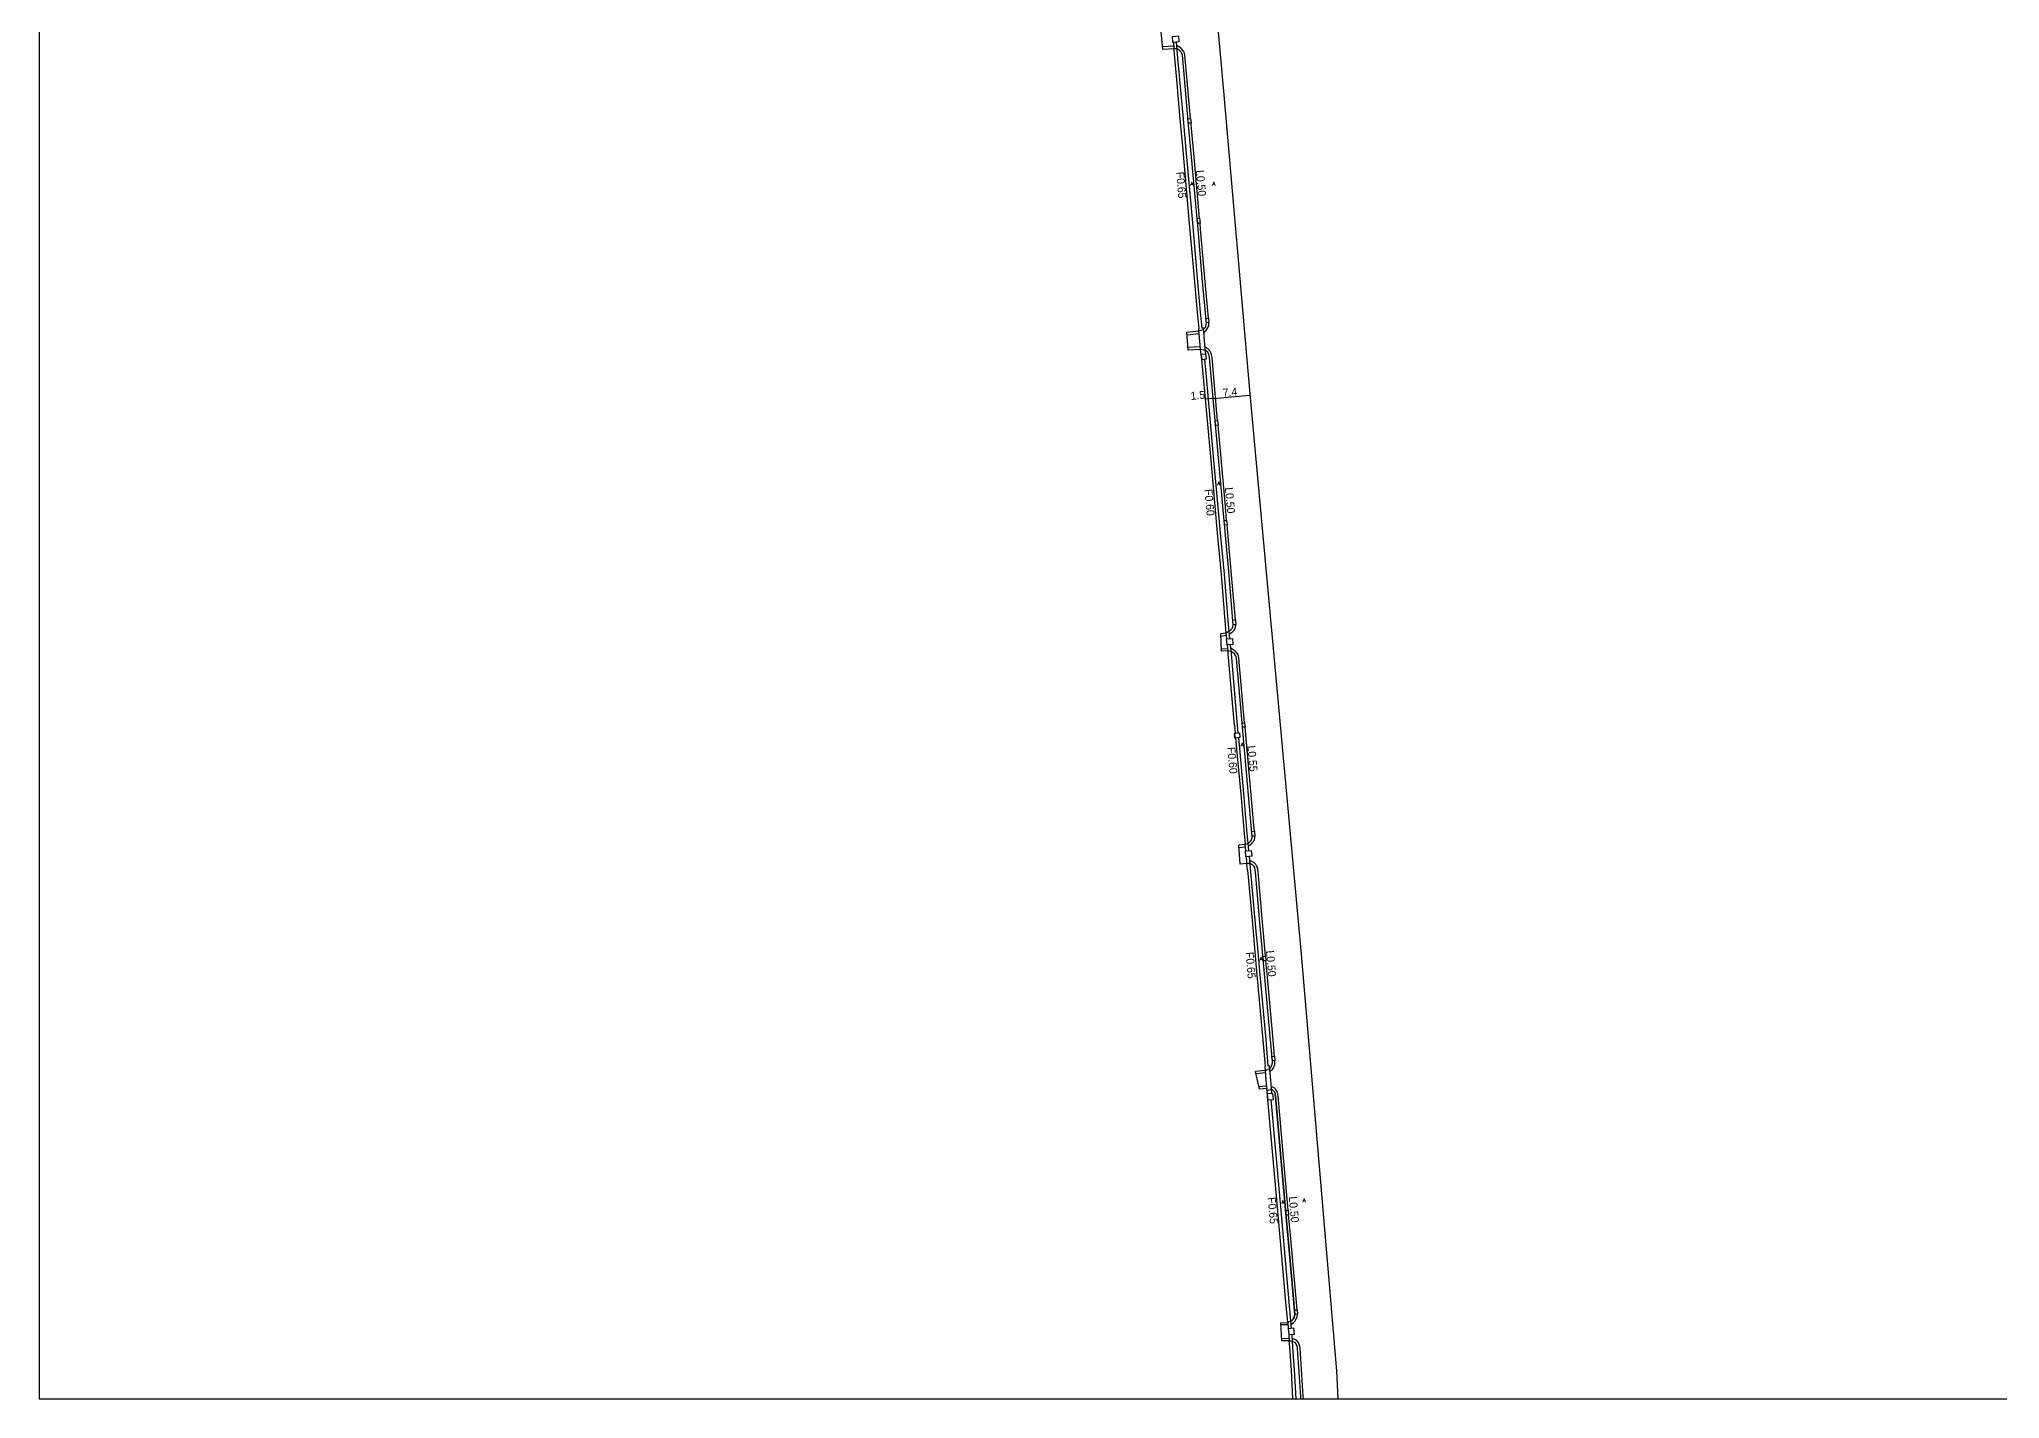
# Model space of a CAD drawing. Header units: metres. Extents: x -16000 to -12000, y -93000 to -90000.
# Drawn here: x -12800 to -12408, y -93000 to -92728.1 of the extents above; entities that cross this region are included whole.
import ezdxf

# ---------------------------------------------------------------- set-up
doc = ezdxf.new("R2010")
doc.units = ezdxf.units.M
doc.header["$LTSCALE"] = 2.5
for name, color, linetype in [('側溝・桝', 7, 'Continuous'), ('図郭', 7, 'Continuous'), ('幅員', 7, 'Continuous'), ('歩道・分離帯・安全施設', 7, 'Continuous'), ('舗装', 7, 'Continuous'), ('道路', 7, 'Continuous')]:
    doc.layers.add(name, color=color, linetype=linetype)
doc.styles.get("Standard").update_dxf_attribs({"font": ''})
doc.styles.add('YOKO_DECO', font='txt.shx', dxfattribs={"bigfont": 'extfont.shx'})
doc.styles.get('Standard').set_extended_font_data('@MS PGothic')

msp = doc.modelspace()

# ---------------------------------------------------------------- linework, layer by layer
at = {"layer": '側溝・桝'}
for points in [[(-12572.22, -92727.41), (-12572.12, -92728.63), (-12573.31, -92728.73), (-12573.42, -92727.52)], [(-12569.79, -92743.97), (-12569.71, -92744.87), (-12570.23, -92744.91), (-12570.31, -92744.01)], [(-12567.99, -92763.9), (-12567.91, -92764.85), (-12568.42, -92764.89), (-12568.51, -92763.95)], [(-12566.72, -92783.92), (-12566.2, -92783.87), (-12566.13, -92784.78), (-12566.64, -92784.82)], [(-12566.74, -92791.05), (-12567.65, -92791.14), (-12567.56, -92792.12), (-12566.64, -92792.03)], [(-12564.38, -92804.37), (-12564.3, -92805.27), (-12564.81, -92805.32), (-12564.89, -92804.41)], [(-12562.58, -92824.32), (-12562.5, -92825.22), (-12563.01, -92825.27), (-12563.09, -92824.37)], [(-12560.84, -92844.22), (-12560.76, -92845.18), (-12561.27, -92845.22), (-12561.35, -92844.26)], [(-12562.59, -92848.04), (-12561.43, -92847.97), (-12561.36, -92849.16), (-12562.51, -92849.23)], [(-12560.95, -92867.86), (-12561.04, -92866.87), (-12560.03, -92866.78), (-12559.94, -92867.77)], [(-12558.99, -92864.8), (-12558.91, -92865.66), (-12559.41, -92865.71), (-12559.49, -92864.85)], [(-12557.04, -92886.51), (-12556.96, -92887.45), (-12557.46, -92887.5), (-12557.55, -92886.56)], [(-12558.84, -92890.44), (-12557.66, -92890.32), (-12557.54, -92891.51), (-12558.74, -92891.62)], [(-12554.81, -92911.48), (-12554.73, -92912.39), (-12555.23, -92912.43), (-12555.31, -92911.53)], [(-12553.52, -92931.55), (-12553.01, -92931.5), (-12552.93, -92932.4), (-12553.44, -92932.44)], [(-12554.37, -92940.21), (-12553.21, -92940.11), (-12553.32, -92938.91), (-12554.48, -92939.02)], [(-12550.28, -92962.29), (-12550.2, -92963.23), (-12550.71, -92963.28), (-12550.79, -92962.34)], [(-12548.51, -92982.18), (-12548.44, -92983.07), (-12548.95, -92983.13), (-12549.03, -92982.23)], [(-12549.14, -92985.88), (-12550.26, -92985.99), (-12550.16, -92987.16), (-12549.03, -92987.08)]]:
    msp.add_lwpolyline(points, close=True, dxfattribs=at)
for points in [[(-12573.17, -92729.5), (-12575.39, -92729.63)], [(-12573.24, -92728.72), (-12573.12, -92730.04)], [(-12566.74, -92791.05), (-12566.93, -92789.14), (-12567.22, -92785.87), (-12567.48, -92785.89), (-12567.78, -92782.68), (-12568.39, -92775.85), (-12569.37, -92764.82), (-12570.74, -92749.49), (-12571.3, -92743.3), (-12571.8, -92737.62), (-12572.46, -92730.37), (-12572.61, -92728.67)], [(-12569.79, -92743.97), (-12570.85, -92731.97), (-12570.92, -92731.19), (-12571.07, -92730.69), (-12571.28, -92730.4), (-12571.52, -92730.11), (-12571.72, -92729.89), (-12571.98, -92729.7), (-12572.55, -92729.35)], [(-12567.99, -92763.9), (-12569.22, -92750.14), (-12569.68, -92745.22), (-12569.71, -92744.87)], [(-12566.2, -92783.87), (-12566.94, -92775.86), (-12567.8, -92766.07), (-12567.91, -92764.85)], [(-12567.12, -92786.93), (-12566.6, -92786.21), (-12566.38, -92785.91), (-12566.29, -92785.7), (-12566.16, -92785.32), (-12566.12, -92784.9), (-12566.13, -92784.78)], [(-12570.5, -92787.23), (-12568.09, -92786.95)], [(-12567.84, -92789.63), (-12570.32, -92789.78)], [(-12567.79, -92790.16), (-12567.88, -92789.23), (-12568.13, -92786.41)], [(-12564.38, -92804.37), (-12564.52, -92802.85), (-12565.51, -92791.72), (-12565.56, -92791.42), (-12565.61, -92791.16), (-12565.74, -92790.79), (-12565.95, -92790.41), (-12566.19, -92790.16), (-12566.88, -92789.61)], [(-12561.93, -92848), (-12562.29, -92844.34), (-12563.02, -92835.08), (-12563.8, -92826.83), (-12565.12, -92812.3), (-12566.54, -92796.36), (-12566.94, -92792.06)], [(-12562.58, -92824.32), (-12562.84, -92821.46), (-12564.3, -92805.27)], [(-12560.84, -92844.22), (-12561.65, -92834.49), (-12562.5, -92825.22)], [(-12562.03, -92847), (-12561.45, -92846.65), (-12561.25, -92846.47), (-12561.05, -92846.27), (-12560.91, -92846.03), (-12560.82, -92845.71), (-12560.75, -92845.24), (-12560.76, -92845.18)], [(-12563.75, -92847.45), (-12562.6, -92847.27)], [(-12562.52, -92848.04), (-12562.65, -92846.78)], [(-12563.62, -92850.04), (-12562.35, -92849.97)], [(-12562.31, -92850.44), (-12562.41, -92849.23)], [(-12560.25, -92866.8), (-12560.65, -92862.24), (-12561.64, -92850.97), (-12561.79, -92849.19)], [(-12558.99, -92864.8), (-12560.14, -92851.9), (-12560.22, -92851.44), (-12560.37, -92851.11), (-12560.65, -92850.7), (-12560.93, -92850.41), (-12561.17, -92850.25), (-12561.73, -92849.91)], [(-12558.12, -92890.37), (-12558.26, -92888.87), (-12558.46, -92886.97), (-12559.08, -92879.72), (-12559.84, -92871.42), (-12560.16, -92867.79)], [(-12557.04, -92886.51), (-12557.16, -92885.31), (-12558.91, -92865.66)], [(-12558.21, -92889.4), (-12557.82, -92889.17), (-12557.59, -92888.99), (-12557.33, -92888.71), (-12557.17, -92888.46), (-12557.04, -92888.12), (-12556.98, -92887.91), (-12556.95, -92887.53), (-12556.96, -92887.45)], [(-12558.81, -92889.66), (-12560.09, -92889.78)], [(-12558.74, -92890.43), (-12558.86, -92889.16)], [(-12558.53, -92892.92), (-12558.56, -92892.58), (-12558.63, -92891.61)], [(-12553.54, -92938.93), (-12553.71, -92937.07), (-12554.02, -92933.4), (-12554.25, -92933.42), (-12554.7, -92928.21), (-12555.42, -92920.24), (-12555.97, -92914.45), (-12556.44, -92909.04), (-12556.61, -92907.23), (-12557.26, -92899.89), (-12558.01, -92891.55)], [(-12554.81, -92911.48), (-12555.49, -92903.94), (-12556.24, -92895.34), (-12556.35, -92894.11), (-12556.48, -92893.64), (-12556.59, -92893.41), (-12556.77, -92893.15), (-12556.93, -92892.97), (-12557.18, -92892.77), (-12557.94, -92892.37)], [(-12553.01, -92931.5), (-12553.44, -92926.77), (-12554.36, -92916.44), (-12554.73, -92912.39)], [(-12554.85, -92934.83), (-12556.71, -92935)], [(-12554.89, -92934.33), (-12554.65, -92937.16), (-12554.58, -92937.97)], [(-12553.92, -92934.54), (-12553.45, -92934.14), (-12553.32, -92933.98), (-12553.17, -92933.76), (-12553.06, -92933.45), (-12552.98, -92933.17), (-12552.93, -92932.76), (-12552.93, -92932.4)], [(-12554.63, -92937.45), (-12556.12, -92937.58)], [(-12550.28, -92962.29), (-12551.09, -92953.25), (-12552.31, -92939.44), (-12552.33, -92939.06), (-12552.4, -92938.81), (-12552.45, -92938.57), (-12552.6, -92938.33), (-12552.76, -92938.12), (-12552.93, -92937.94), (-12553.11, -92937.82), (-12553.33, -92937.69), (-12553.65, -92937.65)], [(-12549.61, -92985.93), (-12550.16, -92979.88), (-12550.75, -92972.99), (-12551.51, -92964.61), (-12552.76, -92950.5), (-12553.7, -92940.15)], [(-12548.51, -92982.18), (-12549.03, -92976.18), (-12549.84, -92967.22), (-12550.2, -92963.23)], [(-12550.33, -92985.21), (-12551.72, -92985.23)], [(-12550.37, -92984.76), (-12550.26, -92985.99)], [(-12549.68, -92985.12), (-12549.14, -92984.68), (-12549.02, -92984.53), (-12548.86, -92984.38), (-12548.73, -92984.13), (-12548.61, -92983.89), (-12548.49, -92983.57), (-12548.43, -92983.15), (-12548.44, -92983.07)], [(-12550.09, -92987.96), (-12551.6, -92987.98)], [(-12550.16, -92987.16), (-12550.05, -92988.38)], [(-12548.7, -93000), (-12548.99, -92994.23), (-12549.32, -92989.66), (-12549.5, -92987.12)], [(-12547.23, -93000), (-12547.26, -92999.48), (-12547.91, -92989.88), (-12548.01, -92989.26), (-12548.22, -92988.82), (-12548.34, -92988.63), (-12548.57, -92988.37), (-12548.82, -92988.2), (-12549.44, -92987.95)]]:
    msp.add_lwpolyline(points, dxfattribs=at)
at = {"layer": '図郭'}
msp.add_lwpolyline([(-12800, -93000), (-12000, -93000), (-12000, -92400), (-12800, -92400)], close=True, dxfattribs=at)
at = {"layer": '幅員', "flags": 128}
for points in [[(-12565.29, -92799.94), (-12566.8, -92800.07)], [(-12565.29, -92799.94), (-12557.92, -92799.26)]]:
    msp.add_lwpolyline(points, dxfattribs=at)
at = {"layer": '歩道・分離帯・安全施設'}
for points in [[(-12568.13, -92786.41), (-12567.19, -92786.15), (-12567.01, -92785.9), (-12566.83, -92785.65), (-12566.77, -92785.52), (-12566.67, -92785.22), (-12566.64, -92784.89), (-12567.45, -92775.91), (-12568.31, -92766.11), (-12569.74, -92750.19), (-12570.2, -92745.26), (-12571.37, -92732.02), (-12571.43, -92731.29), (-12571.54, -92730.92), (-12571.69, -92730.71), (-12571.9, -92730.45), (-12572.06, -92730.28), (-12572.26, -92730.13), (-12572.49, -92729.99), (-12573.12, -92730.04)], [(-12567.19, -92786.15), (-12567.01, -92785.9), (-12566.83, -92785.65), (-12566.77, -92785.52), (-12566.67, -92785.22), (-12566.64, -92784.89), (-12567.45, -92775.91), (-12568.31, -92766.11), (-12569.74, -92750.19), (-12570.2, -92745.26), (-12571.37, -92732.02), (-12571.43, -92731.29), (-12571.54, -92730.92), (-12571.69, -92730.71), (-12571.9, -92730.45), (-12572.06, -92730.28), (-12572.26, -92730.13), (-12572.49, -92729.99)], [(-12566.64, -92784.89), (-12567.45, -92775.91), (-12568.31, -92766.11), (-12569.74, -92750.19), (-12570.2, -92745.26), (-12571.37, -92732.02), (-12571.43, -92731.29), (-12571.46, -92731.2)], [(-12562.65, -92846.78), (-12562.08, -92846.44), (-12561.75, -92846.24), (-12561.6, -92846.1), (-12561.46, -92845.96), (-12561.39, -92845.83), (-12561.32, -92845.6), (-12561.27, -92845.22), (-12562.16, -92834.53), (-12563.35, -92821.5), (-12565.03, -92802.89), (-12566.02, -92791.78), (-12566.07, -92791.51), (-12566.11, -92791.29), (-12566.21, -92791), (-12566.36, -92790.71), (-12566.53, -92790.54), (-12566.81, -92790.32), (-12567.79, -92790.16)], [(-12562.08, -92846.44), (-12561.75, -92846.24), (-12561.6, -92846.1), (-12561.46, -92845.96), (-12561.39, -92845.83), (-12561.32, -92845.6), (-12561.27, -92845.22), (-12562.16, -92834.53), (-12563.35, -92821.5), (-12565.03, -92802.89), (-12566.02, -92791.78), (-12566.07, -92791.51), (-12566.11, -92791.29), (-12566.21, -92791), (-12566.36, -92790.71), (-12566.53, -92790.54), (-12566.81, -92790.32)], [(-12561.27, -92845.2), (-12562.16, -92834.53), (-12563.35, -92821.5), (-12565.03, -92802.89), (-12566.02, -92791.78), (-12566.04, -92791.68)], [(-12558.86, -92889.16), (-12558.26, -92888.85), (-12558.1, -92888.75), (-12557.93, -92888.62), (-12557.74, -92888.41), (-12557.62, -92888.22), (-12557.52, -92887.97), (-12557.48, -92887.82), (-12557.46, -92887.53), (-12557.66, -92885.35), (-12560.64, -92851.97), (-12560.71, -92851.6), (-12560.82, -92851.36), (-12561.04, -92851.02), (-12561.26, -92850.8), (-12561.45, -92850.67), (-12561.68, -92850.53), (-12562.31, -92850.44)], [(-12558.26, -92888.85), (-12558.1, -92888.75), (-12557.93, -92888.62), (-12557.74, -92888.41), (-12557.62, -92888.22), (-12557.52, -92887.97), (-12557.48, -92887.82), (-12557.46, -92887.53), (-12557.66, -92885.35), (-12560.64, -92851.97), (-12560.71, -92851.6), (-12560.82, -92851.36), (-12561.04, -92851.02), (-12561.26, -92850.8), (-12561.45, -92850.67), (-12561.68, -92850.53)], [(-12557.47, -92887.45), (-12557.66, -92885.35), (-12560.64, -92851.97), (-12560.7, -92851.65)], [(-12554.89, -92934.33), (-12553.97, -92933.92), (-12553.81, -92933.78), (-12553.72, -92933.67), (-12553.62, -92933.53), (-12553.54, -92933.3), (-12553.47, -92933.07), (-12553.43, -92932.74), (-12553.44, -92932.44), (-12553.94, -92926.81), (-12554.87, -92916.49), (-12555.99, -92903.99), (-12556.74, -92895.38), (-12556.85, -92894.2), (-12556.96, -92893.82), (-12557.03, -92893.67), (-12557.17, -92893.46), (-12557.28, -92893.33), (-12557.46, -92893.19), (-12557.88, -92892.97), (-12558.53, -92892.92)], [(-12553.97, -92933.92), (-12553.81, -92933.78), (-12553.72, -92933.67), (-12553.62, -92933.53), (-12553.54, -92933.3), (-12553.47, -92933.07), (-12553.43, -92932.74), (-12553.44, -92932.44), (-12553.94, -92926.81), (-12554.87, -92916.49), (-12555.99, -92903.99), (-12556.74, -92895.38), (-12556.85, -92894.2), (-12556.96, -92893.82), (-12557.03, -92893.67), (-12557.17, -92893.46), (-12557.28, -92893.33), (-12557.46, -92893.19), (-12557.88, -92892.97)], [(-12553.44, -92932.44), (-12553.94, -92926.81), (-12554.87, -92916.49), (-12555.99, -92903.99), (-12556.74, -92895.38), (-12556.85, -92894.2), (-12556.9, -92894.03)], [(-12554.55, -92938.26), (-12553.61, -92938.17), (-12553.5, -92938.19), (-12553.38, -92938.25), (-12553.27, -92938.33), (-12553.15, -92938.45), (-12553.03, -92938.62), (-12552.94, -92938.77), (-12552.9, -92938.93), (-12552.85, -92939.14), (-12552.83, -92939.48), (-12551.61, -92953.3), (-12550.35, -92967.26), (-12549.54, -92976.22), (-12548.95, -92983.13), (-12549, -92983.44), (-12549.09, -92983.69), (-12549.19, -92983.89), (-12549.28, -92984.07), (-12549.4, -92984.19), (-12549.5, -92984.31), (-12549.74, -92984.5), (-12550.37, -92984.76)], [(-12549.74, -92984.5), (-12549.5, -92984.31), (-12549.4, -92984.19), (-12549.28, -92984.07), (-12549.19, -92983.89), (-12549.09, -92983.69), (-12549, -92983.44), (-12548.95, -92983.13), (-12549.54, -92976.22), (-12550.35, -92967.26), (-12551.61, -92953.3), (-12552.83, -92939.48), (-12552.85, -92939.14), (-12552.9, -92938.93), (-12552.94, -92938.77), (-12553.03, -92938.62), (-12553.15, -92938.45), (-12553.27, -92938.33), (-12553.38, -92938.25), (-12553.5, -92938.19), (-12553.61, -92938.17)], [(-12548.96, -92983.22), (-12548.95, -92983.13), (-12549.54, -92976.22), (-12550.35, -92967.26), (-12551.61, -92953.3), (-12552.83, -92939.48), (-12552.83, -92939.4)], [(-12547.74, -93000), (-12547.77, -92999.51), (-12548.42, -92989.93), (-12548.5, -92989.41), (-12548.66, -92989.07), (-12548.75, -92988.94), (-12548.91, -92988.75), (-12549.06, -92988.65), (-12549.4, -92988.51), (-12550.05, -92988.38)], [(-12547.74, -93000), (-12547.77, -92999.51), (-12548.42, -92989.93), (-12548.5, -92989.41), (-12548.66, -92989.07), (-12548.75, -92988.94), (-12548.91, -92988.75), (-12549.06, -92988.65), (-12549.4, -92988.51)], [(-12547.74, -93000), (-12547.77, -92999.51), (-12548.41, -92989.97)]]:
    msp.add_lwpolyline(points, dxfattribs=at)
at = {"layer": '道路'}
for points in [[(-12609.88, -92541.57), (-12608.78, -92544.71), (-12607.02, -92548.9), (-12605.05, -92553.56), (-12602.62, -92558.36), (-12597.23, -92567.46), (-12586.1, -92585.53), (-12583.77, -92589.39), (-12581.83, -92593.12), (-12578.74, -92601.02), (-12577.1, -92606.09), (-12576.22, -92609.25), (-12575.31, -92613.1), (-12574.79, -92616.28), (-12573.6, -92623.53), (-12572.07, -92638.5), (-12569.38, -92670.19), (-12567.54, -92690.03), (-12566.24, -92705.06), (-12563.23, -92738.5), (-12557.94, -92799.02), (-12547.66, -92911.05), (-12540.6, -92994.4), (-12540.37, -93000)], [(-12575.35, -92730.17), (-12575.65, -92726.59)], [(-12570.54, -92786.69), (-12568.13, -92786.41), (-12568.17, -92785.95), (-12568.11, -92785.95), (-12568.41, -92782.74), (-12569.03, -92775.91), (-12570, -92764.88), (-12571.37, -92749.55), (-12571.93, -92743.36), (-12572.44, -92737.68), (-12573.09, -92730.43), (-12573.12, -92730.04), (-12575.35, -92730.17)], [(-12570.28, -92790.3), (-12570.54, -92786.69)], [(-12563.77, -92846.95), (-12562.65, -92846.78), (-12562.89, -92844.39), (-12563.61, -92835.13), (-12564.4, -92826.89), (-12565.71, -92812.35), (-12567.13, -92796.41), (-12567.54, -92792.12), (-12567.56, -92792.12), (-12567.65, -92791.14), (-12567.7, -92791.14), (-12567.79, -92790.16), (-12570.28, -92790.3)], [(-12563.59, -92850.51), (-12563.77, -92846.95)], [(-12561.01, -92865.3), (-12561.27, -92862.3), (-12562.26, -92851.02), (-12562.31, -92850.44), (-12563.59, -92850.51)], [(-12561.01, -92865.3), (-12560.87, -92866.85), (-12561.04, -92866.87), (-12560.95, -92867.86), (-12560.78, -92867.84), (-12560.46, -92871.48), (-12559.7, -92879.77), (-12559.08, -92887.03), (-12558.88, -92888.93), (-12558.86, -92889.16), (-12560.13, -92889.27)], [(-12559.85, -92893.05), (-12560.13, -92889.27)], [(-12558.41, -92894.3), (-12558.53, -92892.92), (-12559.85, -92893.05)], [(-12558.41, -92894.3), (-12557.9, -92899.94), (-12557.24, -92907.29), (-12557.08, -92909.1), (-12556.61, -92914.51), (-12556.06, -92920.3), (-12555.34, -92928.27), (-12554.88, -92933.47), (-12554.96, -92933.48), (-12554.89, -92934.33), (-12556.82, -92934.52)], [(-12556.01, -92938.09), (-12556.82, -92934.52)], [(-12551.74, -92984.78), (-12550.37, -92984.76), (-12550.8, -92979.93), (-12551.39, -92973.05), (-12552.15, -92964.67), (-12553.4, -92950.55), (-12554.34, -92940.21), (-12554.37, -92940.21), (-12554.58, -92937.97), (-12556.01, -92938.09)], [(-12551.58, -92988.4), (-12551.74, -92984.78)], [(-12549.34, -93000), (-12549.64, -92994.27), (-12549.96, -92989.7), (-12550.05, -92988.38), (-12551.58, -92988.4)]]:
    msp.add_lwpolyline(points, dxfattribs=at)

# ---------------------------------------------------------------- texts
at = {"layer": '側溝・桝'}
for s, p in [('F0.65', (-12572.69, -92754.67)), ('L0.50', (-12568.72, -92754.33)), ('F0.60', (-12567.03, -92818.14)), ('L0.50', (-12562.93, -92817.77)), ('F0.60', (-12562.46, -92869.71)), ('L0.55', (-12558.44, -92869.42)), ('F0.65', (-12558.81, -92910.71)), ('L0.50', (-12554.72, -92910.41)), ('F0.65', (-12554.39, -92959.74)), ('L0.50', (-12550.16, -92959.6))]:
    msp.add_text(s, height=1.6, rotation=275, dxfattribs=at).set_placement(p)
at = {"layer": '幅員'}
for s, p in [('7.4', (-12563.31, -92799.61)), ('1.5', (-12569.73, -92800.25))]:
    msp.add_text(s, height=1.6, rotation=5, dxfattribs=at).set_placement(p)
at = {"layer": '舗装', "style": 'YOKO_DECO'}
for p in [(-12569.85, -92757.37, 225.38), (-12565.42, -92757.35, 225.84), (-12564.46, -92817.28, 224.61), (-12559.79, -92869.56, 223.98), (-12555.97, -92912.37, 223.41), (-12551.61, -92961.04, 222.8), (-12547.38, -92960.68, 223)]:
    msp.add_text('A', height=0.75, dxfattribs=at).set_placement(p)

doc.saveas('drawing.dxf')
